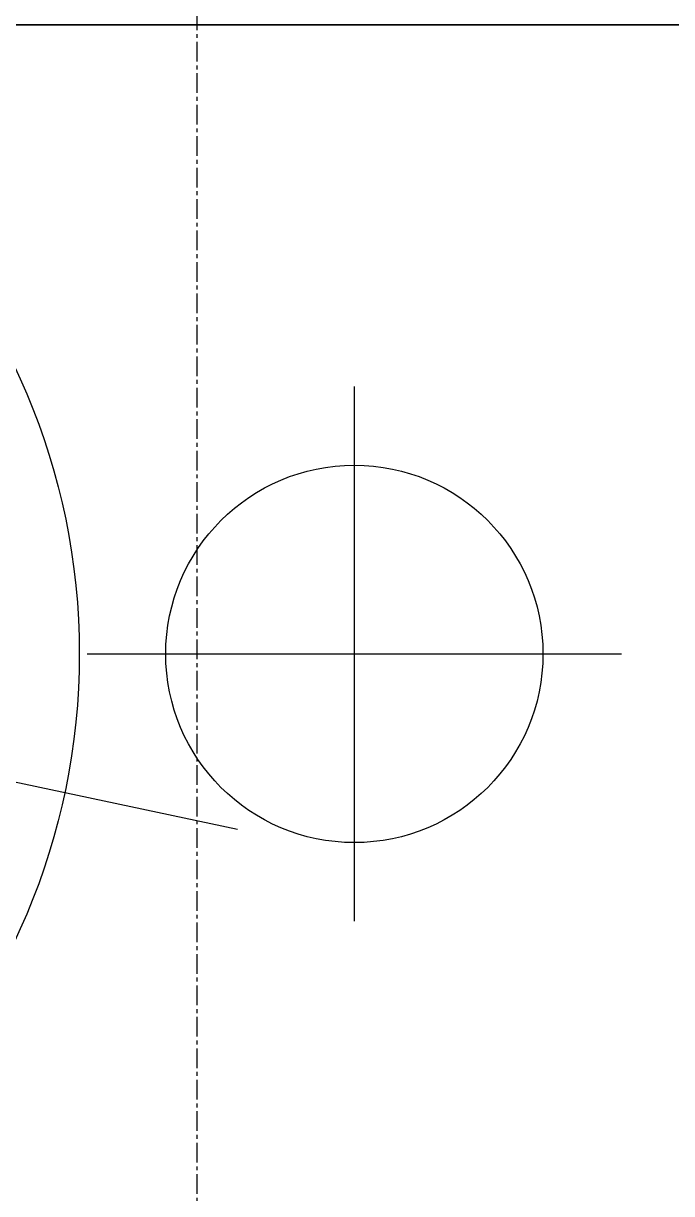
# Model space of a CAD drawing. Extents: x -668440 to 1010955, y -1678500 to 210463.
# Drawn here: x -557258 to -556846, y -1044357 to -1043612 of the extents above; entities that cross this region are included whole.
import ezdxf

# ---------------------------------------------------------------- set-up
doc = ezdxf.new("R2010")
doc.units = 0
doc.header["$MEASUREMENT"] = 0
doc.linetypes.add('CENTER', pattern=[2, 1.25, -0.25, 0.25, -0.25])
doc.layers.get('0').update_dxf_attribs({"color": 3, "linetype": 'CONTINUOUS'})
for name, color, linetype in [('100', 5, 'CENTER'), ('BOLT', 4, 'CONTINUOUS'), ('C400-N19-6M22_d', 7, 'CONTINUOUS'), ('chole', 7, 'CONTINUOUS'), ('cwr_d', 7, 'CONTINUOUS'), ('注記', 3, 'CONTINUOUS')]:
    doc.layers.add(name, color=color, linetype=linetype)

# ---------------------------------------------------------------- blocks, each defined once
blk = doc.blocks.new('tc02')
at = {"layer": '注記', "color": 4}
blk.add_line((-18656.19, 32781.117), (-18548.73, 32781.117), dxfattribs=at)
blk.add_circle((-18602.46, 32781.117), 42.5, dxfattribs=at)
blk = doc.blocks.new('剛接合部C1Y')
at = {"layer": '100'}
blk.add_line((-222784.62063, -411532.4084), (-222784.62063, -407799.07507), dxfattribs=at)
at = {"layer": 'BOLT'}
for p, q in [((-222774.62063, -409043.07507), (-222774.62063, -409009.07507)), ((-222791.62063, -409026.07507), (-222757.62063, -409026.07507))]:
    blk.add_line(p, q, dxfattribs=at)
at = {"layer": 'C400-N19-6M22_d'}
blk.add_line((-222874.62063, -408986.07507), (-222674.62063, -408986.07507), dxfattribs=at)
blk.add_circle((-222774.62063, -409026.07507), 12, dxfattribs=at)
at = {"layer": 'chole'}
blk.add_circle((-222774.62063, -409026.07507), 12, dxfattribs=at)
at = {"layer": 'cwr_d'}
blk.add_line((-222674.62063, -408986.07507), (-222874.62063, -408986.07507), dxfattribs=at)
blk.add_circle((-222774.62063, -409026.07507), 12, dxfattribs=at)
at = {"rotation": 348.0238675557966}
blk.add_blockref('tc02', (-211439.27873, -444953.77087, 500), dxfattribs=at)

msp = doc.modelspace()

# ---------------------------------------------------------------- block references
at = {"xscale": 10, "yscale": 10, "zscale": 10}
msp.add_blockref('剛接合部C1Y', (1670698.6842, 3046247.35843, 5600), dxfattribs=at)

doc.saveas('drawing.dxf')
